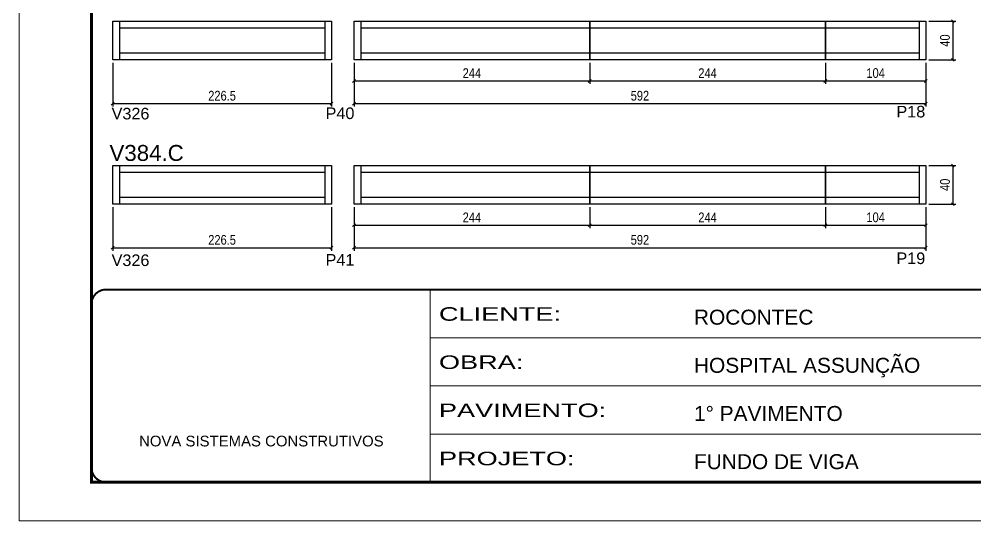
# Model space of a CAD drawing. Extents: x 3090 to 9343, y 762 to 5258.
# Drawn here: x 7858 to 8848, y 762 to 1281 of the extents above; entities that cross this region are included whole.
import ezdxf

# ---------------------------------------------------------------- set-up
doc = ezdxf.new("R2010")
doc.units = 0
doc.linetypes.add('CONTINUO', pattern=[0])
doc.linetypes.add('DASHED', pattern=[0.75, 0.5, -0.25])
for name, color, linetype in [('5', 5, 'Continuous'), ('NOMENCLATURA', 7, 'Continuous'), ('Painéis', 200, 'Continuous'), ('SARR_2.2x7', 40, 'Continuous')]:
    doc.layers.add(name, color=color, linetype=linetype)
for name, color, linetype, lineweight in [('Escoras', 2, 'Continuous', 25), ('Folhas', 255, 'Continuous', 9), ('Romaneio', 3, 'Continuous', 13), ('SARRAFO DE PRESSAO', 251, 'DASHED', 9)]:
    doc.layers.add(name, color=color, linetype=linetype, lineweight=lineweight)
doc.styles.add('ARIAL', font='arial.ttf')
doc.styles.add('COTA TECNICA-50', font='techl___.ttf', dxfattribs={"height": 10})
doc.styles.get("Standard").update_dxf_attribs({"font": 'arial.ttf'})
doc.styles.add('Tecnologia', font='')
doc.styles.get('Tecnologia').set_extended_font_data('Forgotten Futurist')
doc.dimstyles.new('COTA PAINEL-50', dxfattribs={"dimtxt": 10, "dimasz": 3, "dimexe": 3, "dimexo": 3, "dimgap": 3, "dimtad": 1, "dimdec": 1, "dimzin": 12, "dimdsep": 46, "dimtxsty": 'COTA TECNICA-50', "dimblk1": 'OBLIQUE', "dimblk2": 'OBLIQUE', "dimsah": 1, "dimcen": 0.9, "dimclrd": 4, "dimclre": 4, "dimclrt": 240, "dimadec": 1, "dimazin": 3, "dimtfac": 1, "dimtdec": 1, "dimtmove": 0, "dimatfit": 3, "dimfxl": 1, "dimtolj": 1, "dimtzin": 12, "dimarcsym": 0})

# ---------------------------------------------------------------- blocks, each defined once
blk = doc.blocks.new('9999999999')
at = {"color": 30, "linetype": 'CONTINUO'}
for p, q in [((98564.56, 34230.21), (98564.56, 34429.45)), ((98564.56, 34379.64), (99583.98, 34379.64)), ((98564.56, 34329.83), (99487.98, 34329.83)), ((98564.56, 34280.02), (99487.98, 34280.02))]:
    blk.add_line(p, q, dxfattribs=at)
at = {"color": 30, "linetype": 'CONTINUO', "const_width": 2}
blk.add_lwpolyline([(99583.98, 34230.21), (99583.98, 34414.45, 0.414214), (99568.98, 34429.45), (98228.98, 34429.45, 0.414214), (98213.98, 34414.45), (98213.98, 34245.21, 0.414214), (98228.98, 34230.21), (99583.98, 34230.21)], format="xyb", dxfattribs=at)
at = {"layer": 'Folhas'}
blk.add_lwpolyline([(98138.98, 34190.21), (99623.98, 34190.21), (99623.98, 35240.21), (98138.98, 35240.21)], close=True, dxfattribs=at)
at = {"layer": 'Folhas', "color": 30, "const_width": 3}
blk.add_lwpolyline([(98213.98, 34230.21), (99583.98, 34230.21), (99583.98, 35200.21), (98213.98, 35200.21)], close=True, dxfattribs=at)
at = {"color": 7, "linetype": 'Continuous', "ltscale": 5, "style": 'ARIAL'}
for s, height, p in [('ROCONTEC', 15.483, (98837.68, 34393.13)), ('HOSPITAL ASSUNÇÃO', 15.4829, (98837.68, 34343.32)), ('1° PAVIMENTO', 15.4829, (98837.68, 34293.51)), ('NOVA SISTEMAS CONSTRUTIVOS', 11.0592, (98263.19, 34267.21)), ('FUNDO DE VIGA', 15.4829, (98837.68, 34243.7))]:
    blk.add_text(s, height=height, dxfattribs=at).set_placement(p)
at = {"layer": 'Folhas', "color": 7, "style": 'Tecnologia', "width": 1.5}
for s, p in [('CLIENTE:', (98573.65, 34397.17)), ('OBRA:', (98573.65, 34347.31)), ('PAVIMENTO:', (98573.65, 34297.5)), ('PROJETO:', (98573.65, 34247.69))]:
    blk.add_text(s, height=14, dxfattribs=at).set_placement(p)
blk = doc.blocks.new('_Oblique')
at = {"color": 0, "linetype": 'ByBlock', "lineweight": -2}
blk.add_line((-0.5, -0.5), (0.5, 0.5), dxfattribs=at)
blk = doc.blocks.new('*D135')
at = {"layer": 'Defpoints', "color": 0, "linetype": 'ByBlock', "transparency": 16777216}
for p in [(7955.32, 1238.73), (8181.84, 1238.73), (8181.84, 1193.49)]:
    blk.add_point(p, dxfattribs=at)
at = {"layer": 'Romaneio', "color": 4, "linetype": 'ByBlock', "lineweight": -2, "transparency": 16777216}
for p, q in [((7955.32, 1235.73), (7955.32, 1190.49)), ((8181.84, 1235.73), (8181.84, 1190.49)), ((7955.32, 1193.49), (8181.84, 1193.49))]:
    blk.add_line(p, q, dxfattribs=at)
at = {"layer": 'Romaneio', "color": 4, "linetype": 'ByBlock', "lineweight": -2, "transparency": 16777216, "xscale": 3, "yscale": 3, "zscale": 3, "rotation": 180}
blk.add_blockref('_Oblique', (7955.32, 1193.49), dxfattribs=at)
at = {"layer": 'Romaneio', "color": 4, "linetype": 'ByBlock', "lineweight": -2, "transparency": 16777216, "xscale": 3, "yscale": 3, "zscale": 3}
blk.add_blockref('_Oblique', (8181.84, 1193.49), dxfattribs=at)
at = {"layer": 'Romaneio', "color": 240, "linetype": 'ByBlock', "transparency": 16777216, "insert": (8068.58, 1201.59), "char_height": 10, "attachment_point": 5, "style": 'COTA TECNICA-50'}
blk.add_mtext('\\A1;226.5', dxfattribs=at)
blk = doc.blocks.new('*D136')
at = {"layer": 'Defpoints', "color": 0, "linetype": 'ByBlock', "transparency": 16777216}
for p in [(8205.23, 1238.73), (8449.25, 1238.73), (8449.25, 1216.96)]:
    blk.add_point(p, dxfattribs=at)
at = {"layer": 'Romaneio', "color": 4, "linetype": 'ByBlock', "lineweight": -2, "transparency": 16777216}
for p, q in [((8205.23, 1235.73), (8205.23, 1213.96)), ((8449.25, 1235.73), (8449.25, 1213.96)), ((8205.23, 1216.96), (8449.25, 1216.96))]:
    blk.add_line(p, q, dxfattribs=at)
at = {"layer": 'Romaneio', "color": 4, "linetype": 'ByBlock', "lineweight": -2, "transparency": 16777216, "xscale": 3, "yscale": 3, "zscale": 3, "rotation": 180}
blk.add_blockref('_Oblique', (8205.23, 1216.96), dxfattribs=at)
at = {"layer": 'Romaneio', "color": 4, "linetype": 'ByBlock', "lineweight": -2, "transparency": 16777216, "xscale": 3, "yscale": 3, "zscale": 3}
blk.add_blockref('_Oblique', (8449.25, 1216.96), dxfattribs=at)
at = {"layer": 'Romaneio', "color": 240, "linetype": 'ByBlock', "transparency": 16777216, "insert": (8327.24, 1225.03), "char_height": 10, "attachment_point": 5, "style": 'COTA TECNICA-50'}
blk.add_mtext('\\A1;244', dxfattribs=at)
blk = doc.blocks.new('*D137')
at = {"layer": 'Defpoints', "color": 0, "linetype": 'ByBlock', "transparency": 16777216}
for p in [(8797.23, 1278.73), (8797.23, 1238.73), (8825.21, 1238.73)]:
    blk.add_point(p, dxfattribs=at)
at = {"layer": 'Escoras', "color": 4, "linetype": 'ByBlock', "lineweight": -2, "transparency": 16777216}
for p, q in [((8800.23, 1278.73), (8828.21, 1278.73)), ((8825.21, 1278.73), (8825.21, 1238.73)), ((8800.23, 1238.73), (8828.21, 1238.73))]:
    blk.add_line(p, q, dxfattribs=at)
at = {"layer": 'Escoras', "color": 4, "linetype": 'ByBlock', "lineweight": -2, "transparency": 16777216, "xscale": 3, "yscale": 3, "zscale": 3}
for p, rotation in [((8825.21, 1278.73), 90), ((8825.21, 1238.73), 270)]:
    blk.add_blockref('_Oblique', p, dxfattribs=dict(at, rotation=rotation))
at = {"layer": 'Escoras', "color": 240, "linetype": 'ByBlock', "transparency": 16777216, "insert": (8817.11, 1258.73), "char_height": 10, "attachment_point": 5, "rotation": 90, "style": 'COTA TECNICA-50'}
blk.add_mtext('\\A1;40', dxfattribs=at)
blk = doc.blocks.new('*D138')
at = {"layer": 'Defpoints', "color": 0, "linetype": 'ByBlock', "transparency": 16777216}
for p in [(8449.25, 1238.73), (8693.27, 1238.73), (8693.27, 1216.96)]:
    blk.add_point(p, dxfattribs=at)
at = {"layer": 'Romaneio', "color": 4, "linetype": 'ByBlock', "lineweight": -2, "transparency": 16777216}
for p, q in [((8449.25, 1235.73), (8449.25, 1213.96)), ((8693.27, 1235.73), (8693.27, 1213.96)), ((8449.25, 1216.96), (8693.27, 1216.96))]:
    blk.add_line(p, q, dxfattribs=at)
at = {"layer": 'Romaneio', "color": 4, "linetype": 'ByBlock', "lineweight": -2, "transparency": 16777216, "xscale": 3, "yscale": 3, "zscale": 3, "rotation": 180}
blk.add_blockref('_Oblique', (8449.25, 1216.96), dxfattribs=at)
at = {"layer": 'Romaneio', "color": 4, "linetype": 'ByBlock', "lineweight": -2, "transparency": 16777216, "xscale": 3, "yscale": 3, "zscale": 3}
blk.add_blockref('_Oblique', (8693.27, 1216.96), dxfattribs=at)
at = {"layer": 'Romaneio', "color": 240, "linetype": 'ByBlock', "transparency": 16777216, "insert": (8571.26, 1225.03), "char_height": 10, "attachment_point": 5, "style": 'COTA TECNICA-50'}
blk.add_mtext('\\A1;244', dxfattribs=at)
blk = doc.blocks.new('*D139')
at = {"layer": 'Defpoints', "color": 0, "linetype": 'ByBlock', "transparency": 16777216}
for p in [(8693.27, 1238.73), (8797.23, 1238.73), (8797.23, 1216.96)]:
    blk.add_point(p, dxfattribs=at)
at = {"layer": 'Romaneio', "color": 4, "linetype": 'ByBlock', "lineweight": -2, "transparency": 16777216}
for p, q in [((8693.27, 1235.73), (8693.27, 1213.96)), ((8797.23, 1235.73), (8797.23, 1213.96)), ((8693.27, 1216.96), (8797.23, 1216.96))]:
    blk.add_line(p, q, dxfattribs=at)
at = {"layer": 'Romaneio', "color": 4, "linetype": 'ByBlock', "lineweight": -2, "transparency": 16777216, "xscale": 3, "yscale": 3, "zscale": 3, "rotation": 180}
blk.add_blockref('_Oblique', (8693.27, 1216.96), dxfattribs=at)
at = {"layer": 'Romaneio', "color": 4, "linetype": 'ByBlock', "lineweight": -2, "transparency": 16777216, "xscale": 3, "yscale": 3, "zscale": 3}
blk.add_blockref('_Oblique', (8797.23, 1216.96), dxfattribs=at)
at = {"layer": 'Romaneio', "color": 240, "linetype": 'ByBlock', "transparency": 16777216, "insert": (8745.25, 1225.06), "char_height": 10, "attachment_point": 5, "style": 'COTA TECNICA-50'}
blk.add_mtext('\\A1;104', dxfattribs=at)
blk = doc.blocks.new('*D140')
at = {"layer": 'Defpoints', "color": 0, "linetype": 'ByBlock', "transparency": 16777216}
for p in [(8205.23, 1238.73), (8797.23, 1238.73), (8797.23, 1193.49)]:
    blk.add_point(p, dxfattribs=at)
at = {"layer": 'Escoras', "color": 4, "linetype": 'ByBlock', "lineweight": -2, "transparency": 16777216}
for p, q in [((8205.23, 1235.73), (8205.23, 1190.49)), ((8797.23, 1235.73), (8797.23, 1190.49)), ((8205.23, 1193.49), (8797.23, 1193.49))]:
    blk.add_line(p, q, dxfattribs=at)
at = {"layer": 'Escoras', "color": 4, "linetype": 'ByBlock', "lineweight": -2, "transparency": 16777216, "xscale": 3, "yscale": 3, "zscale": 3, "rotation": 180}
blk.add_blockref('_Oblique', (8205.23, 1193.49), dxfattribs=at)
at = {"layer": 'Escoras', "color": 4, "linetype": 'ByBlock', "lineweight": -2, "transparency": 16777216, "xscale": 3, "yscale": 3, "zscale": 3}
blk.add_blockref('_Oblique', (8797.23, 1193.49), dxfattribs=at)
at = {"layer": 'Escoras', "color": 240, "linetype": 'ByBlock', "transparency": 16777216, "insert": (8501.23, 1201.62), "char_height": 10, "attachment_point": 5, "style": 'COTA TECNICA-50'}
blk.add_mtext('\\A1;592', dxfattribs=at)
blk = doc.blocks.new('*D141')
at = {"layer": 'Defpoints', "color": 0, "linetype": 'ByBlock', "transparency": 16777216}
for p in [(7955.32, 1089.51), (8181.84, 1089.51), (8181.84, 1044.4)]:
    blk.add_point(p, dxfattribs=at)
at = {"layer": 'Romaneio', "color": 4, "linetype": 'ByBlock', "lineweight": -2, "transparency": 16777216}
for p, q in [((7955.32, 1086.51), (7955.32, 1041.4)), ((8181.84, 1086.51), (8181.84, 1041.4)), ((7955.32, 1044.4), (8181.84, 1044.4))]:
    blk.add_line(p, q, dxfattribs=at)
at = {"layer": 'Romaneio', "color": 4, "linetype": 'ByBlock', "lineweight": -2, "transparency": 16777216, "xscale": 3, "yscale": 3, "zscale": 3, "rotation": 180}
blk.add_blockref('_Oblique', (7955.32, 1044.4), dxfattribs=at)
at = {"layer": 'Romaneio', "color": 4, "linetype": 'ByBlock', "lineweight": -2, "transparency": 16777216, "xscale": 3, "yscale": 3, "zscale": 3}
blk.add_blockref('_Oblique', (8181.84, 1044.4), dxfattribs=at)
at = {"layer": 'Romaneio', "color": 240, "linetype": 'ByBlock', "transparency": 16777216, "insert": (8068.58, 1052.51), "char_height": 10, "attachment_point": 5, "style": 'COTA TECNICA-50'}
blk.add_mtext('\\A1;226.5', dxfattribs=at)
blk = doc.blocks.new('*D142')
at = {"layer": 'Defpoints', "color": 0, "linetype": 'ByBlock', "transparency": 16777216}
for p in [(8205.23, 1089.51), (8449.25, 1089.51), (8449.25, 1067.74)]:
    blk.add_point(p, dxfattribs=at)
at = {"layer": 'Romaneio', "color": 4, "linetype": 'ByBlock', "lineweight": -2, "transparency": 16777216}
for p, q in [((8205.23, 1086.51), (8205.23, 1064.74)), ((8449.25, 1086.51), (8449.25, 1064.74)), ((8205.23, 1067.74), (8449.25, 1067.74))]:
    blk.add_line(p, q, dxfattribs=at)
at = {"layer": 'Romaneio', "color": 4, "linetype": 'ByBlock', "lineweight": -2, "transparency": 16777216, "xscale": 3, "yscale": 3, "zscale": 3, "rotation": 180}
blk.add_blockref('_Oblique', (8205.23, 1067.74), dxfattribs=at)
at = {"layer": 'Romaneio', "color": 4, "linetype": 'ByBlock', "lineweight": -2, "transparency": 16777216, "xscale": 3, "yscale": 3, "zscale": 3}
blk.add_blockref('_Oblique', (8449.25, 1067.74), dxfattribs=at)
at = {"layer": 'Romaneio', "color": 240, "linetype": 'ByBlock', "transparency": 16777216, "insert": (8327.24, 1075.81), "char_height": 10, "attachment_point": 5, "style": 'COTA TECNICA-50'}
blk.add_mtext('\\A1;244', dxfattribs=at)
blk = doc.blocks.new('*D143')
at = {"layer": 'Defpoints', "color": 0, "linetype": 'ByBlock', "transparency": 16777216}
for p in [(8797.23, 1129.51), (8797.23, 1089.51), (8825.21, 1089.51)]:
    blk.add_point(p, dxfattribs=at)
at = {"layer": 'Escoras', "color": 4, "linetype": 'ByBlock', "lineweight": -2, "transparency": 16777216}
for p, q in [((8800.23, 1129.51), (8828.21, 1129.51)), ((8825.21, 1129.51), (8825.21, 1089.51)), ((8800.23, 1089.51), (8828.21, 1089.51))]:
    blk.add_line(p, q, dxfattribs=at)
at = {"layer": 'Escoras', "color": 4, "linetype": 'ByBlock', "lineweight": -2, "transparency": 16777216, "xscale": 3, "yscale": 3, "zscale": 3}
for p, rotation in [((8825.21, 1129.51), 90), ((8825.21, 1089.51), 270)]:
    blk.add_blockref('_Oblique', p, dxfattribs=dict(at, rotation=rotation))
at = {"layer": 'Escoras', "color": 240, "linetype": 'ByBlock', "transparency": 16777216, "insert": (8817.11, 1109.51), "char_height": 10, "attachment_point": 5, "rotation": 90, "style": 'COTA TECNICA-50'}
blk.add_mtext('\\A1;40', dxfattribs=at)
blk = doc.blocks.new('*D144')
at = {"layer": 'Defpoints', "color": 0, "linetype": 'ByBlock', "transparency": 16777216}
for p in [(8449.25, 1089.51), (8693.27, 1089.51), (8693.27, 1067.74)]:
    blk.add_point(p, dxfattribs=at)
at = {"layer": 'Romaneio', "color": 4, "linetype": 'ByBlock', "lineweight": -2, "transparency": 16777216}
for p, q in [((8449.25, 1086.51), (8449.25, 1064.74)), ((8693.27, 1086.51), (8693.27, 1064.74)), ((8449.25, 1067.74), (8693.27, 1067.74))]:
    blk.add_line(p, q, dxfattribs=at)
at = {"layer": 'Romaneio', "color": 4, "linetype": 'ByBlock', "lineweight": -2, "transparency": 16777216, "xscale": 3, "yscale": 3, "zscale": 3, "rotation": 180}
blk.add_blockref('_Oblique', (8449.25, 1067.74), dxfattribs=at)
at = {"layer": 'Romaneio', "color": 4, "linetype": 'ByBlock', "lineweight": -2, "transparency": 16777216, "xscale": 3, "yscale": 3, "zscale": 3}
blk.add_blockref('_Oblique', (8693.27, 1067.74), dxfattribs=at)
at = {"layer": 'Romaneio', "color": 240, "linetype": 'ByBlock', "transparency": 16777216, "insert": (8571.26, 1075.81), "char_height": 10, "attachment_point": 5, "style": 'COTA TECNICA-50'}
blk.add_mtext('\\A1;244', dxfattribs=at)
blk = doc.blocks.new('*D145')
at = {"layer": 'Defpoints', "color": 0, "linetype": 'ByBlock', "transparency": 16777216}
for p in [(8693.27, 1089.51), (8797.23, 1089.51), (8797.23, 1067.74)]:
    blk.add_point(p, dxfattribs=at)
at = {"layer": 'Romaneio', "color": 4, "linetype": 'ByBlock', "lineweight": -2, "transparency": 16777216}
for p, q in [((8693.27, 1086.51), (8693.27, 1064.74)), ((8797.23, 1086.51), (8797.23, 1064.74)), ((8693.27, 1067.74), (8797.23, 1067.74))]:
    blk.add_line(p, q, dxfattribs=at)
at = {"layer": 'Romaneio', "color": 4, "linetype": 'ByBlock', "lineweight": -2, "transparency": 16777216, "xscale": 3, "yscale": 3, "zscale": 3, "rotation": 180}
blk.add_blockref('_Oblique', (8693.27, 1067.74), dxfattribs=at)
at = {"layer": 'Romaneio', "color": 4, "linetype": 'ByBlock', "lineweight": -2, "transparency": 16777216, "xscale": 3, "yscale": 3, "zscale": 3}
blk.add_blockref('_Oblique', (8797.23, 1067.74), dxfattribs=at)
at = {"layer": 'Romaneio', "color": 240, "linetype": 'ByBlock', "transparency": 16777216, "insert": (8745.25, 1075.84), "char_height": 10, "attachment_point": 5, "style": 'COTA TECNICA-50'}
blk.add_mtext('\\A1;104', dxfattribs=at)
blk = doc.blocks.new('*D146')
at = {"layer": 'Defpoints', "color": 0, "linetype": 'ByBlock', "transparency": 16777216}
for p in [(8205.23, 1089.51), (8797.23, 1089.51), (8797.23, 1044.4)]:
    blk.add_point(p, dxfattribs=at)
at = {"layer": 'Escoras', "color": 4, "linetype": 'ByBlock', "lineweight": -2, "transparency": 16777216}
for p, q in [((8205.23, 1086.51), (8205.23, 1041.4)), ((8797.23, 1086.51), (8797.23, 1041.4)), ((8205.23, 1044.4), (8797.23, 1044.4))]:
    blk.add_line(p, q, dxfattribs=at)
at = {"layer": 'Escoras', "color": 4, "linetype": 'ByBlock', "lineweight": -2, "transparency": 16777216, "xscale": 3, "yscale": 3, "zscale": 3, "rotation": 180}
blk.add_blockref('_Oblique', (8205.23, 1044.4), dxfattribs=at)
at = {"layer": 'Escoras', "color": 4, "linetype": 'ByBlock', "lineweight": -2, "transparency": 16777216, "xscale": 3, "yscale": 3, "zscale": 3}
blk.add_blockref('_Oblique', (8797.23, 1044.4), dxfattribs=at)
at = {"layer": 'Escoras', "color": 240, "linetype": 'ByBlock', "transparency": 16777216, "insert": (8501.23, 1052.54), "char_height": 10, "attachment_point": 5, "style": 'COTA TECNICA-50'}
blk.add_mtext('\\A1;592', dxfattribs=at)

msp = doc.modelspace()

# ---------------------------------------------------------------- linework, layer by layer
at = {"layer": 'Painéis', "linetype": 'Continuous'}
for points in [[(7955.32, 1278.73), (8181.84, 1278.73), (8181.84, 1238.73), (7955.32, 1238.73), (7955.32, 1278.73)], [(8205.23, 1278.73), (8449.25, 1278.73), (8449.25, 1238.73), (8205.23, 1238.73), (8205.23, 1278.73)], [(8449.25, 1278.73), (8693.27, 1278.73), (8693.27, 1238.73), (8449.25, 1238.73), (8449.25, 1278.73)], [(8693.27, 1278.73), (8797.23, 1278.73), (8797.23, 1238.73), (8693.27, 1238.73), (8693.27, 1278.73)], [(7955.32, 1129.51), (8181.84, 1129.51), (8181.84, 1089.51), (7955.32, 1089.51), (7955.32, 1129.51)], [(8205.23, 1129.51), (8449.25, 1129.51), (8449.25, 1089.51), (8205.23, 1089.51), (8205.23, 1129.51)], [(8449.25, 1129.51), (8693.27, 1129.51), (8693.27, 1089.51), (8449.25, 1089.51), (8449.25, 1129.51)], [(8693.27, 1129.51), (8797.23, 1129.51), (8797.23, 1089.51), (8693.27, 1089.51), (8693.27, 1129.51)]]:
    msp.add_lwpolyline(points, dxfattribs=at)
at = {"layer": 'SARR_2.2x7', "linetype": 'Continuous'}
for p, q in [((7962.32, 1278.73), (7962.32, 1238.73)), ((8174.84, 1278.73), (8174.84, 1238.73)), ((8212.23, 1278.73), (8212.23, 1238.73)), ((8790.23, 1278.73), (8790.23, 1238.73)), ((7962.32, 1271.73), (8174.84, 1271.73)), ((8212.23, 1271.73), (8449.25, 1271.73)), ((8449.25, 1271.73), (8693.27, 1271.73)), ((8693.27, 1271.73), (8790.23, 1271.73)), ((8174.84, 1245.73), (7962.32, 1245.73)), ((8449.25, 1245.73), (8212.23, 1245.73)), ((8693.27, 1245.73), (8449.25, 1245.73)), ((8790.23, 1245.73), (8693.27, 1245.73)), ((7962.32, 1129.51), (7962.32, 1089.51)), ((8174.84, 1129.51), (8174.84, 1089.51)), ((8212.23, 1129.51), (8212.23, 1089.51)), ((8790.23, 1129.51), (8790.23, 1089.51)), ((7962.32, 1122.51), (8174.84, 1122.51)), ((8212.23, 1122.51), (8449.25, 1122.51)), ((8449.25, 1122.51), (8693.27, 1122.51)), ((8693.27, 1122.51), (8790.23, 1122.51)), ((8174.84, 1096.51), (7962.32, 1096.51)), ((8449.25, 1096.51), (8212.23, 1096.51)), ((8693.27, 1096.51), (8449.25, 1096.51)), ((8790.23, 1096.51), (8693.27, 1096.51))]:
    msp.add_line(p, q, dxfattribs=at)

# ---------------------------------------------------------------- block references
at = {"layer": 'SARRAFO DE PRESSAO', "color": 6, "linetype": 'ByBlock'}
msp.add_blockref('9999999999', (-90280.55, -33428.25), dxfattribs=at)

# ---------------------------------------------------------------- texts
at = {"layer": '5', "linetype": 'Continuous'}
for s, p in [('V326', (7954.2, 1177.16)), ('P40', (8175.76, 1177.52)), ('P18', (8766.83, 1179.2)), ('P19', (8766.83, 1027.55)), ('V326', (7954.2, 1025.51)), ('P41', (8175.76, 1025.86))]:
    msp.add_text(s, height=12, rotation=359.99996, dxfattribs=at).set_placement(p)
at = {"layer": 'NOMENCLATURA', "linetype": 'Continuous'}
msp.add_text('V384.C', height=16.5, dxfattribs=at).set_placement((7952.02, 1134.24))

# ---------------------------------------------------------------- dimensions: what is measured, and where the dimension line sits
at = {"layer": 'Escoras', "linetype": 'ByBlock'}
for base, p1, p2, picture, middle in [((8825.21, 1238.73), (8797.23, 1278.73), (8797.23, 1238.73), '*D137', (8817.11, 1258.73)), ((8825.21, 1089.51), (8797.23, 1129.51), (8797.23, 1089.51), '*D143', (8817.11, 1109.51))]:
    dim = msp.add_linear_dim(base=base, p1=p1, p2=p2, angle=90, dimstyle='COTA PAINEL-50', override={"dimarcsym": 1}, dxfattribs=at)
    dim.commit()
    dim.dimension.update_dxf_attribs({"geometry": picture, "text_midpoint": middle})
for base, p1, p2, picture, middle in [((8797.23, 1193.49), (8205.23, 1238.73), (8797.23, 1238.73), '*D140', (8501.23, 1201.62)), ((8797.23, 1044.4), (8205.23, 1089.51), (8797.23, 1089.51), '*D146', (8501.23, 1052.54))]:
    dim = msp.add_linear_dim(base=base, p1=p1, p2=p2, dimstyle='COTA PAINEL-50', override={"dimarcsym": 1}, dxfattribs=at)
    dim.commit()
    dim.dimension.update_dxf_attribs({"geometry": picture, "text_midpoint": middle})
at = {"layer": 'Romaneio', "linetype": 'ByBlock'}
for p1, p2, distance, picture, middle in [((7955.32, 1238.73), (8181.84, 1238.73), -45.24, '*D135', (8068.58, 1201.59)), ((8205.23, 1238.73), (8449.25, 1238.73), -21.77, '*D136', (8327.24, 1225.03)), ((8449.25, 1238.73), (8693.27, 1238.73), -21.77, '*D138', (8571.26, 1225.03)), ((8693.27, 1238.73), (8797.23, 1238.73), -21.77, '*D139', (8745.25, 1225.06)), ((7955.32, 1089.51), (8181.84, 1089.51), -45.11, '*D141', (8068.58, 1052.51)), ((8205.23, 1089.51), (8449.25, 1089.51), -21.77, '*D142', (8327.24, 1075.81)), ((8449.25, 1089.51), (8693.27, 1089.51), -21.77, '*D144', (8571.26, 1075.81)), ((8693.27, 1089.51), (8797.23, 1089.51), -21.77, '*D145', (8745.25, 1075.84))]:
    dim = msp.add_aligned_dim(p1=p1, p2=p2, distance=distance, dimstyle='COTA PAINEL-50', override={"dimarcsym": 1}, dxfattribs=at)
    dim.commit()
    dim.dimension.update_dxf_attribs({"geometry": picture, "text_midpoint": middle})

doc.saveas('drawing.dxf')
